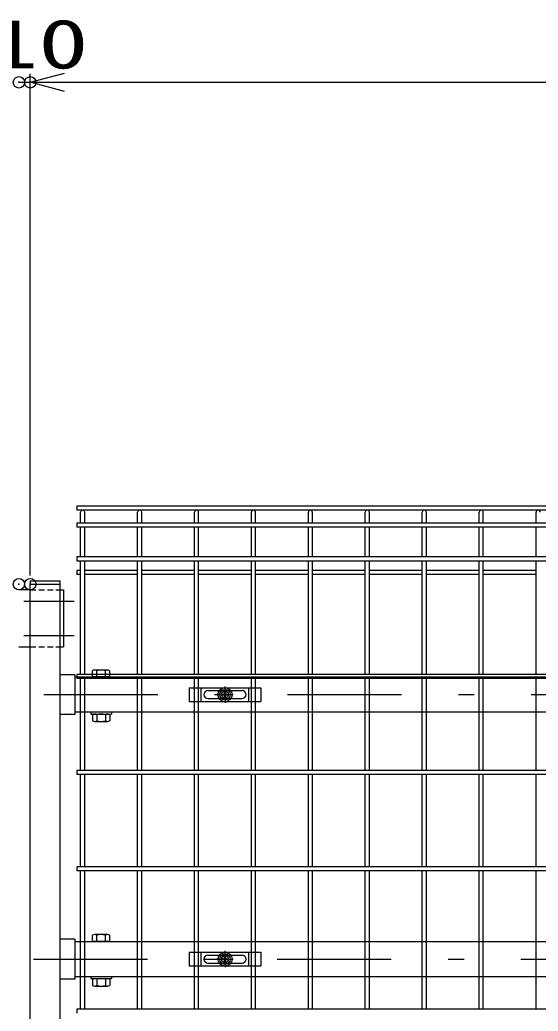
# Model space of a CAD drawing. Units: millimetres, scale not verified. Extents: x -4455 to 4455, y -3150 to 3150.
# Drawn here: x 1459 to 1914, y 116 to 987 of the extents above; entities that cross this region are included whole.
import ezdxf
from ezdxf.enums import TextEntityAlignment as Align

# ---------------------------------------------------------------- set-up
doc = ezdxf.new("R2010")
doc.units = ezdxf.units.MM
doc.header["$LTSCALE"] = 20
doc.header["$PDMODE"] = 32
doc.header["$PDSIZE"] = 10
doc.linetypes.add('USER1', pattern=[10.7, 5, -2.5, 0.7, -2.5])
doc.linetypes.add('USER2', pattern=[0.375, 0.25, -0.125])
for name, color, linetype, lineweight in [('0-1_寸法線', 4, 'Continuous', 25), ('0-2_0', 3, 'USER2', 25), ('0-4_扉横枠', 7, 'Continuous', 25), ('0-5_軸線', 2, 'USER1', 25), ('0-6_扉縦枠', 7, 'Continuous', 25), ('0-7_丁番', 3, 'Continuous', 25), ('1-2_固定金具', 41, 'Continuous', 25), ('1-3_NER', 30, 'Continuous', 25)]:
    doc.layers.add(name, color=color, linetype=linetype, lineweight=lineweight)
doc.layers.add('0-3_DEFPOINTS', color=7, linetype='Continuous')
doc.styles.add('ＭＳ ゴシック', font='')
doc.styles.get('ＭＳ ゴシック').set_extended_font_data('MS Gothic')

# ---------------------------------------------------------------- blocks, each defined once
blk = doc.blocks.new('_Open30')
at = {"layer": '0-2_0', "color": 4, "linetype": 'Continuous'}
blk.add_line((0, 0), (-20, 0), dxfattribs=at)
blk.add_lwpolyline([(-20, 5.36), (0, 0), (-20, -5.36)], dxfattribs=at)
blk = doc.blocks.new('A$Cbe1bfa43')
at = {"layer": '1-2_固定金具'}
for p, q in [((0, 0), (1260, 0)), ((210, -240), (210, 0)), ((630, -80), (630, 22.9)), ((1050, -240), (1050, 0)), ((1260, 0), (1260, -240)), ((260, -120), (260.2, -120)), ((330, -50), (930, -50)), ((590, -120), (487.1, -120)), ((590, -120), (550, -120)), ((585.5, -112.8), (622.8, -112.8)), ((585.5, -127.2), (585.5, -112.8)), ((585.5, -112.8), (622.8, -112.8)), ((585.5, -127.2), (585.5, -112.8)), ((585.5, -112.8), (622.8, -112.8)), ((585.5, -127.2), (585.5, -112.8)), ((622.8, -127.2), (585.5, -127.2)), ((622.8, -127.2), (585.5, -127.2)), ((610, -120), (650, -120)), ((610, -120), (650, -120)), ((622.8, -112.8), (622.8, -75.5)), ((622.8, -112.8), (622.8, -75.5)), ((622.8, -112.8), (622.8, -75.5)), ((622.8, -112.8), (622.8, -75.5)), ((622.8, -112.8), (622.8, -75.5)), ((622.8, -112.8), (622.8, -75.5)), ((622.8, -75.5), (637.2, -75.5)), ((622.8, -75.5), (637.2, -75.5)), ((622.8, -75.5), (637.2, -75.5)), ((622.8, -75.5), (637.2, -75.5)), ((622.8, -75.5), (637.2, -75.5)), ((622.8, -75.5), (637.2, -75.5)), ((622.8, -164.5), (622.8, -127.2)), ((622.8, -164.5), (622.8, -127.2)), ((637.2, -164.5), (622.8, -164.5)), ((637.2, -164.5), (622.8, -164.5)), ((637.2, -164.5), (622.8, -164.5)), ((637.2, -164.5), (622.8, -164.5)), ((637.2, -164.5), (622.8, -164.5)), ((637.2, -164.5), (622.8, -164.5)), ((630, -80), (630, -40)), ((630, -140), (630, -100)), ((630, -140), (630, -100)), ((630, -160), (630, -200)), ((630, -160), (630, -262.9)), ((637.2, -75.5), (637.2, -112.8)), ((637.2, -75.5), (637.2, -112.8)), ((637.2, -75.5), (637.2, -112.8)), ((637.2, -75.5), (637.2, -112.8)), ((637.2, -75.5), (637.2, -112.8)), ((637.2, -112.8), (674.5, -112.8)), ((637.2, -112.8), (674.5, -112.8)), ((637.2, -112.8), (674.5, -112.8)), ((637.2, -127.2), (637.2, -164.5)), ((674.5, -127.2), (637.2, -127.2)), ((637.2, -127.2), (637.2, -164.5)), ((674.5, -127.2), (637.2, -127.2)), ((637.2, -127.2), (637.2, -164.5)), ((674.5, -127.2), (637.2, -127.2)), ((670, -120), (710, -120)), ((670, -120), (772.9, -120)), ((674.5, -112.8), (674.5, -127.2)), ((674.5, -112.8), (674.5, -127.2)), ((674.5, -112.8), (674.5, -127.2)), ((1004, -120), (1004.2, -120)), ((330, -190), (930, -190))]:
    blk.add_line(p, q, dxfattribs=at)
for points in [[(0, 0), (0, -240), (1260, -240)], [(585.5, -127.2), (585.5, -112.8), (622.8, -112.8)], [(585.5, -127.2), (585.5, -112.8), (622.8, -112.8)], [(585.5, -127.2), (585.5, -112.8), (622.8, -112.8)], [(622.8, -164.5), (622.8, -127.2), (585.5, -127.2)], [(622.8, -164.5), (622.8, -127.2), (585.5, -127.2)], [(622.8, -164.5), (622.8, -127.2), (585.5, -127.2)], [(622.8, -164.5), (622.8, -127.2), (585.5, -127.2)], [(637.2, -75.5), (637.2, -112.8), (674.5, -112.8), (674.5, -127.2)], [(637.2, -112.8), (674.5, -112.8), (674.5, -127.2)], [(637.2, -112.8), (674.5, -112.8), (674.5, -127.2)], [(674.5, -127.2), (637.2, -127.2), (637.2, -164.5)], [(674.5, -127.2), (637.2, -127.2), (637.2, -164.5)], [(674.5, -127.2), (637.2, -127.2), (637.2, -164.5)]]:
    blk.add_lwpolyline(points, dxfattribs=at)
for radius in [122.9, 122.9, 122.9, 122.9, 122.9, 122.9, 91.9, 91.9, 91.9, 91.9, 91.9, 91.9, 60]:
    blk.add_circle((630, -120), radius, dxfattribs=at)
for centre, start, end in [((330, -120), 90, 180), ((330, -120), 180, 270), ((930, -120), 0, 90), ((930, -120), 270, 0)]:
    blk.add_arc(centre, 70, start, end, dxfattribs=at)

msp = doc.modelspace()

# ---------------------------------------------------------------- linework, layer by layer
at = {"layer": '0-1_寸法線'}
for p, q in [((1458.46, 931.7), (1468.46, 931.7)), ((1468.46, 498.48), (1468.46, 939.2)), ((1468.46, 498.48), (1468.46, 939.2)), ((1498.46, 931.7), (2530.46, 931.7)), ((1498.46, 931.7), (1528.46, 931.7))]:
    msp.add_line(p, q, dxfattribs=at)
at = {"layer": '0-3_DEFPOINTS'}
for p in [(1458.46, 931.7), (1468.46, 931.7), (1458.46, 490.98), (1468.46, 490.98)]:
    msp.add_point(p, dxfattribs=at)
at = {"layer": '0-4_扉横枠'}
for p, q in [((1507.46, 411.43), (1494.46, 411.43)), ((1507.46, 411.43), (1507.46, 376.53)), ((1507.46, 409.48), (2521.46, 409.48)), ((1523.16, 409.48), (1523.16, 414.93)), ((1538.16, 409.48), (1523.16, 409.48)), ((1536.28, 415.49), (1525.03, 415.49)), ((1526.91, 409.48), (1526.91, 414.93)), ((1534.41, 409.48), (1534.41, 414.93)), ((1538.16, 409.48), (1538.16, 414.93)), ((1507.46, 376.53), (1494.46, 376.53)), ((2521.46, 378.48), (1507.46, 378.48)), ((1521.66, 378.48), (1521.66, 376.88)), ((1521.66, 376.88), (1539.66, 376.88)), ((1523.16, 376.33), (1523.16, 370.93)), ((1525.03, 376.88), (1536.28, 376.88)), ((1526.91, 376.33), (1526.91, 370.93)), ((1534.41, 376.33), (1534.41, 370.93)), ((1538.16, 376.33), (1538.16, 370.93)), ((1539.66, 378.48), (1539.66, 376.88)), ((1525.03, 370.38), (1536.28, 370.38)), ((1536.28, 183.19), (1525.03, 183.19)), ((1507.46, 179.13), (1494.46, 179.13)), ((1507.46, 179.13), (1507.46, 144.23)), ((1507.46, 177.18), (2521.46, 177.18)), ((1523.16, 177.18), (1523.16, 182.63)), ((1538.16, 177.18), (1523.16, 177.18)), ((1526.91, 177.18), (1526.91, 182.63)), ((1534.41, 177.18), (1534.41, 182.63)), ((1538.16, 177.18), (1538.16, 182.63)), ((1507.46, 144.23), (1494.46, 144.23)), ((2521.46, 146.18), (1507.46, 146.18)), ((1521.66, 146.18), (1521.66, 144.58)), ((1521.66, 144.58), (1539.66, 144.58)), ((1523.16, 144.03), (1523.16, 138.63)), ((1525.03, 144.58), (1536.28, 144.58)), ((1526.91, 144.03), (1526.91, 138.63)), ((1534.41, 144.03), (1534.41, 138.63)), ((1538.16, 144.03), (1538.16, 138.63)), ((1539.66, 146.18), (1539.66, 144.58)), ((1525.03, 138.08), (1536.28, 138.08))]:
    msp.add_line(p, q, dxfattribs=at)
for centre, radius, start, end in [((1525.03, 412.03), 3.46, 57.13278, 122.86722), ((1530.66, 402.49), 12.99, 73.22135, 106.77865), ((1536.28, 412.03), 3.46, 57.13278, 122.86722), ((1525.03, 373.43), 3.46, 57.13278, 122.86722), ((1530.66, 363.89), 12.99, 73.22135, 106.77865), ((1536.28, 373.43), 3.46, 57.13278, 122.86722), ((1525.03, 373.84), 3.46, 237.13278, 302.86722), ((1530.66, 383.37), 12.99, 253.22135, 286.77865), ((1536.28, 373.84), 3.46, 237.13278, 302.86722), ((1525.03, 179.73), 3.46, 57.13278, 122.86722), ((1530.66, 170.19), 12.99, 73.22135, 106.77865), ((1536.28, 179.73), 3.46, 57.13278, 122.86722), ((1525.03, 141.13), 3.46, 57.13278, 122.86722), ((1530.66, 131.59), 12.99, 73.22135, 106.77865), ((1536.28, 141.13), 3.46, 57.13278, 122.86722), ((1525.03, 141.54), 3.46, 237.13278, 302.86722), ((1530.66, 151.07), 12.99, 253.22135, 286.77865), ((1536.28, 141.54), 3.46, 237.13278, 302.86722)]:
    msp.add_arc(centre, radius, start, end, dxfattribs=at)
at = {"layer": '0-5_軸線'}
for p, q in [((1462.81, 475.98), (1507.01, 475.98)), ((1462.81, 445.98), (1507.01, 445.98)), ((1480.36, 393.98), (2551.56, 393.98)), ((1471.36, 161.68), (2542.56, 161.68))]:
    msp.add_line(p, q, dxfattribs=at)
at = {"layer": '0-6_扉縦枠'}
for p, q in [((1468.46, 493.98), (1468.46, 490.98)), ((1468.46, -920.02), (1468.46, 490.98)), ((1468.46, 490.98), (1494.46, 490.98)), ((1494.46, 490.98), (1494.46, -244.56))]:
    msp.add_line(p, q, dxfattribs=at)
msp.add_lwpolyline([(1468.46, 493.98), (1494.46, 493.98), (1494.46, 490.98)], dxfattribs=at)
at = {"layer": '0-7_丁番'}
for p, q in [((1468.46, 485.98), (1458.46, 485.98)), ((1458.46, 435.98), (1468.46, 435.98))]:
    msp.add_line(p, q, dxfattribs=at)
at = {"layer": '0-7_丁番', "color": 4, "linetype": 'USER2'}
for p, q in [((1468.46, 485.98), (1494.46, 485.98)), ((1468.46, 435.98), (1494.46, 435.98))]:
    msp.add_line(p, q, dxfattribs=at)
at = {"layer": '0-7_丁番'}
for points in [[(1494.46, 485.98), (1494.46, 435.98), (1497.66, 435.98)], [(1494.46, 485.98), (1497.66, 485.98), (1497.66, 435.98)]]:
    msp.add_lwpolyline(points, dxfattribs=at)
at = {"layer": '1-3_NER'}
for p, q in [((2519.46, 559.58), (1509.46, 559.58)), ((1509.46, 559.58), (1509.46, 555.98)), ((2519.46, 555.98), (1509.46, 555.98)), ((1512.66, 544.68), (1512.66, 554.18)), ((1516.26, 544.68), (1516.26, 554.18)), ((1562.66, 544.68), (1562.66, 554.18)), ((1566.26, 544.68), (1566.26, 554.18)), ((1612.66, 544.68), (1612.66, 554.18)), ((1616.26, 544.68), (1616.26, 554.18)), ((1662.66, 544.68), (1662.66, 554.18)), ((1666.26, 544.68), (1666.26, 554.18)), ((1712.66, 544.68), (1712.66, 554.18)), ((1716.26, 544.68), (1716.26, 554.18)), ((1762.66, 544.68), (1762.66, 554.18)), ((1766.26, 544.68), (1766.26, 554.18)), ((1812.66, 544.68), (1812.66, 554.18)), ((1816.26, 544.68), (1816.26, 554.18)), ((1862.66, 544.68), (1862.66, 554.18)), ((1866.26, 544.68), (1866.26, 554.18)), ((1912.66, 544.68), (1912.66, 554.18)), ((2519.46, 544.68), (1509.46, 544.68)), ((1509.46, 544.68), (1509.46, 541.08)), ((2519.46, 541.08), (1509.46, 541.08)), ((1512.66, 514.88), (1512.66, 541.08)), ((1516.26, 514.88), (1516.26, 541.08)), ((1562.66, 514.88), (1562.66, 541.08)), ((1566.26, 514.88), (1566.26, 541.08)), ((1612.66, 514.88), (1612.66, 541.08)), ((1616.26, 514.88), (1616.26, 541.08)), ((1662.66, 514.88), (1662.66, 541.08)), ((1666.26, 514.88), (1666.26, 541.08)), ((1712.66, 514.88), (1712.66, 541.08)), ((1716.26, 514.88), (1716.26, 541.08)), ((1762.66, 514.88), (1762.66, 541.08)), ((1766.26, 514.88), (1766.26, 541.08)), ((1812.66, 514.88), (1812.66, 541.08)), ((1816.26, 514.88), (1816.26, 541.08)), ((1862.66, 514.88), (1862.66, 541.08)), ((1866.26, 514.88), (1866.26, 541.08)), ((1912.66, 514.88), (1912.66, 541.08)), ((2519.46, 514.88), (1509.46, 514.88)), ((1509.46, 514.88), (1509.46, 511.28)), ((2519.46, 511.28), (1509.46, 511.28)), ((1512.66, 411.78), (1512.66, 511.28)), ((1516.26, 411.78), (1516.26, 511.28)), ((1562.66, 411.78), (1562.66, 511.28)), ((1566.26, 411.78), (1566.26, 511.28)), ((1612.66, 411.78), (1612.66, 511.28)), ((1616.26, 411.78), (1616.26, 511.28)), ((1662.66, 411.78), (1662.66, 511.28)), ((1666.26, 411.78), (1666.26, 511.28)), ((1712.66, 411.78), (1712.66, 511.28)), ((1716.26, 411.78), (1716.26, 511.28)), ((1762.66, 411.78), (1762.66, 511.28)), ((1766.26, 411.78), (1766.26, 511.28)), ((1812.66, 411.78), (1812.66, 511.28)), ((1816.26, 411.78), (1816.26, 511.28)), ((1862.66, 411.78), (1862.66, 511.28)), ((1866.26, 411.78), (1866.26, 511.28)), ((1912.66, 411.78), (1912.66, 511.28)), ((1512.66, 503.03), (1509.46, 503.03)), ((1509.46, 503.03), (1509.46, 499.43)), ((1512.66, 499.43), (1509.46, 499.43)), ((1562.66, 503.03), (1516.26, 503.03)), ((1562.66, 499.43), (1516.26, 499.43)), ((1612.66, 503.03), (1566.26, 503.03)), ((1612.66, 499.43), (1566.26, 499.43)), ((1662.66, 503.03), (1616.26, 503.03)), ((1662.66, 499.43), (1616.26, 499.43)), ((1712.66, 503.03), (1666.26, 503.03)), ((1712.66, 499.43), (1666.26, 499.43)), ((1762.66, 503.03), (1716.26, 503.03)), ((1762.66, 499.43), (1716.26, 499.43)), ((1812.66, 503.03), (1766.26, 503.03)), ((1812.66, 499.43), (1766.26, 499.43)), ((1862.66, 503.03), (1816.26, 503.03)), ((1862.66, 499.43), (1816.26, 499.43)), ((1912.66, 503.03), (1866.26, 503.03)), ((1912.66, 499.43), (1866.26, 499.43)), ((2519.46, 408.18), (1509.46, 408.18)), ((1512.66, 327.28), (1512.66, 408.18)), ((1516.26, 327.28), (1516.26, 408.18)), ((1562.66, 327.28), (1562.66, 408.18)), ((1566.26, 327.28), (1566.26, 408.18)), ((1612.66, 327.28), (1612.66, 408.18)), ((1616.26, 327.28), (1616.26, 408.18)), ((1662.66, 327.28), (1662.66, 408.18)), ((1666.26, 327.28), (1666.26, 408.18)), ((1712.66, 327.28), (1712.66, 408.18)), ((1716.26, 327.28), (1716.26, 408.18)), ((1762.66, 327.28), (1762.66, 408.18)), ((1766.26, 327.28), (1766.26, 408.18)), ((1812.66, 327.28), (1812.66, 408.18)), ((1816.26, 327.28), (1816.26, 408.18)), ((1862.66, 327.28), (1862.66, 408.18)), ((1866.26, 327.28), (1866.26, 408.18)), ((1912.66, 327.28), (1912.66, 408.18)), ((2519.46, 323.68), (1509.46, 323.68)), ((1512.66, 242.78), (1512.66, 323.68)), ((1516.26, 242.78), (1516.26, 323.68)), ((1562.66, 242.78), (1562.66, 323.68)), ((1566.26, 242.78), (1566.26, 323.68)), ((1612.66, 242.78), (1612.66, 323.68)), ((1616.26, 242.78), (1616.26, 323.68)), ((1662.66, 242.78), (1662.66, 323.68)), ((1666.26, 242.78), (1666.26, 323.68)), ((1712.66, 242.78), (1712.66, 323.68)), ((1716.26, 242.78), (1716.26, 323.68)), ((1762.66, 242.78), (1762.66, 323.68)), ((1766.26, 242.78), (1766.26, 323.68)), ((1812.66, 242.78), (1812.66, 323.68)), ((1816.26, 242.78), (1816.26, 323.68)), ((1862.66, 242.78), (1862.66, 323.68)), ((1866.26, 242.78), (1866.26, 323.68)), ((1912.66, 242.78), (1912.66, 323.68)), ((2519.46, 239.18), (1509.46, 239.18)), ((1512.66, 117.78), (1512.66, 239.18)), ((1516.26, 117.78), (1516.26, 239.18)), ((1562.66, 117.78), (1562.66, 239.18)), ((1566.26, 117.78), (1566.26, 239.18)), ((1612.66, 117.78), (1612.66, 239.18)), ((1616.26, 117.78), (1616.26, 239.18)), ((1662.66, 117.78), (1662.66, 239.18)), ((1666.26, 117.78), (1666.26, 239.18)), ((1712.66, 117.78), (1712.66, 239.18)), ((1716.26, 117.78), (1716.26, 239.18)), ((1762.66, 117.78), (1762.66, 239.18)), ((1766.26, 117.78), (1766.26, 239.18)), ((1812.66, 117.78), (1812.66, 239.18)), ((1816.26, 117.78), (1816.26, 239.18)), ((1862.66, 117.78), (1862.66, 239.18)), ((1866.26, 117.78), (1866.26, 239.18)), ((1912.66, 117.78), (1912.66, 239.18))]:
    msp.add_line(p, q, dxfattribs=at)
for points in [[(2519.46, 411.78), (1509.46, 411.78), (1509.46, 408.18)], [(2519.46, 327.28), (1509.46, 327.28), (1509.46, 323.68)], [(2519.46, 242.78), (1509.46, 242.78), (1509.46, 239.18)], [(2519.46, 117.78), (1509.46, 117.78), (1509.46, 114.18)]]:
    msp.add_lwpolyline(points, dxfattribs=at)
for centre in [(1514.46, 554.18), (1564.46, 554.18), (1614.46, 554.18), (1664.46, 554.18), (1714.46, 554.18), (1764.46, 554.18), (1814.46, 554.18), (1864.46, 554.18), (1914.46, 554.18)]:
    msp.add_arc(centre, 1.8, 0, 180, dxfattribs=at)

# ---------------------------------------------------------------- block references
at = {"layer": '0-1_寸法線', "xscale": 1.5, "yscale": 1.5, "rotation": 180}
msp.add_blockref('_Open30', (1468.46, 931.7), dxfattribs=at)
msp.add_blockref('_Open30', (1468.46, 931.7), dxfattribs=at)
at = {"layer": '1-2_固定金具', "xscale": 0.05, "yscale": 0.05}
for p in [(1607.96, 399.98), (1607.96, 167.68)]:
    msp.add_blockref('A$Cbe1bfa43', p, dxfattribs=at)

# ---------------------------------------------------------------- texts
at = {"layer": '0-1_寸法線', "color": 2, "style": 'ＭＳ ゴシック', "width": 1.5}
msp.add_text('10', height=43.26, dxfattribs=at).set_placement((1431.32, 930.87), align=Align.BOTTOM_LEFT)

doc.saveas('drawing.dxf')
